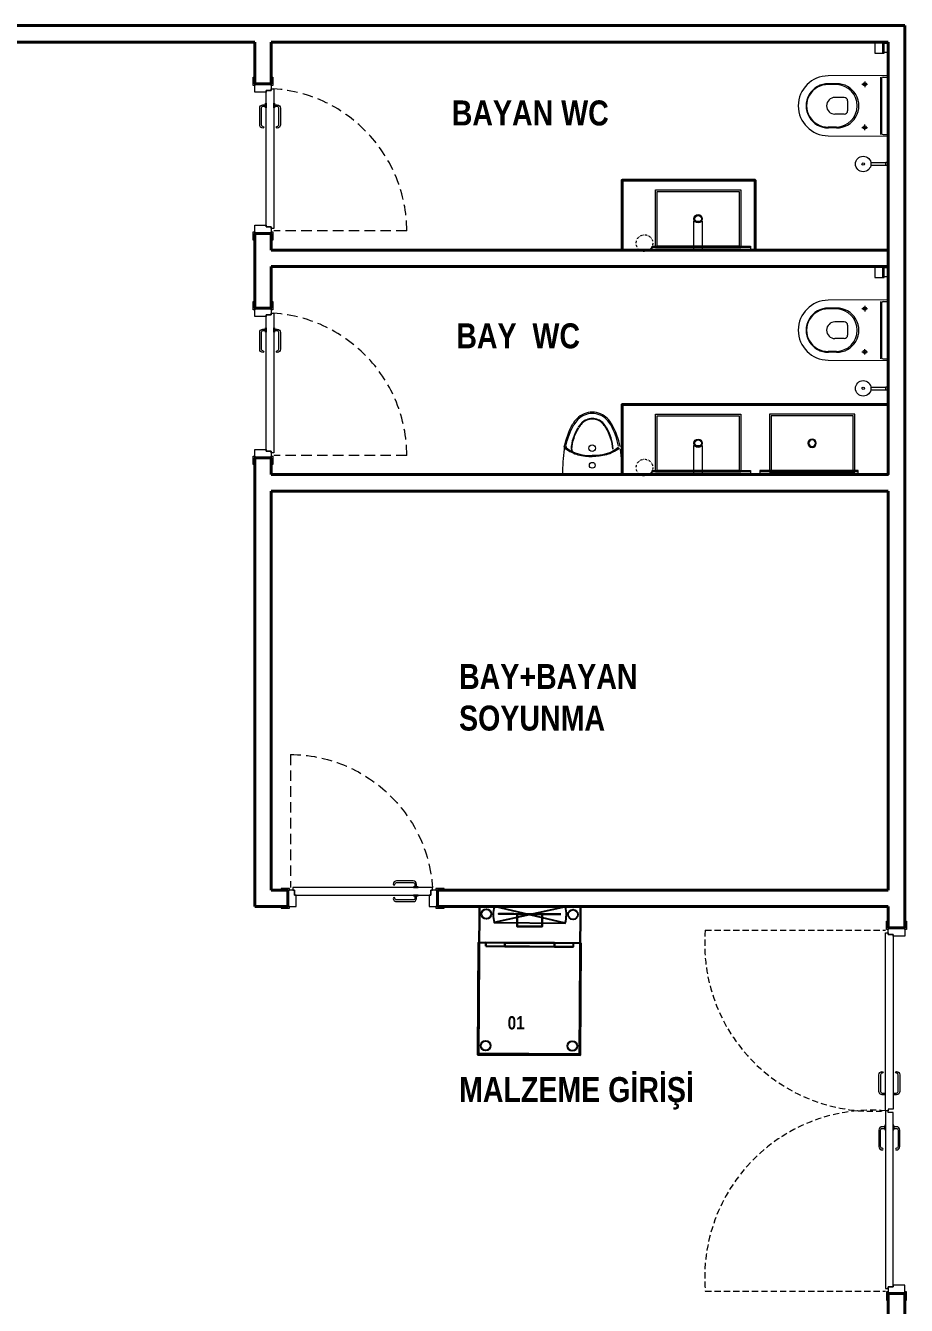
# Model space of a CAD drawing. Header units: centimetres. Extents: x 10321 to 11473, y 9141 to 13369.
# Drawn here: x 10944 to 11473, y 12599 to 13369 of the extents above; entities that cross this region are included whole.
import ezdxf

# ---------------------------------------------------------------- set-up
doc = ezdxf.new("R2010")
doc.units = ezdxf.units.CM
for name, pattern in [('DASHDOT', [25.4, 12.7, -6.35, 0, -6.35]), ('DASHED2', [9.525, 6.35, -3.175]), ('HIDDEN', [0.375, 0.25, -0.125])]:
    doc.linetypes.add(name, pattern=pattern)
for name, color, linetype in [('200-EquipBorder-2d', 9, 'Continuous'), ('200-EquipInternal-2d', 252, 'Continuous'), ('200-EquipSteel-3d', 9, 'Continuous')]:
    doc.layers.add(name, color=color, linetype=linetype)
doc.layers.add('200-InsPoint-3D', color=3, linetype='Continuous', plot=False)
for name, color, linetype, lineweight in [('A_frame', 167, 'Continuous', 9), ('A_frame-glass', 151, 'Continuous', 5), ('A_furn-wet', 113, 'Continuous', 9), ('A_strc-prf', 115, 'Continuous', 9), ('A_text', 7, 'Continuous', 9), ('DUVAR', 1, 'Continuous', 40)]:
    doc.layers.add(name, color=color, linetype=linetype, lineweight=lineweight)
doc.styles.add('GZP', font='ARIALN.TTF')
doc.styles.get("Standard").update_dxf_attribs({"font": 'arial.ttf'})

# ---------------------------------------------------------------- blocks, each defined once
blk = doc.blocks.new('WE2')
at = {"layer": 'A_strc-prf', "linetype": 'DASHED2', "elevation": 0}
blk.add_lwpolyline([(-2278.77, 19384.01, -0.392696), (-2193.23, 19464.02), (-2193.23, 19384.01)], format="xyb", dxfattribs=at)
blk.add_lwpolyline([(-2278.77, 19384.01, -0.392696), (-2193.23, 19464.02), (-2193.23, 19384.01)], format="xyb", dxfattribs=at)
at = {"layer": 'A_strc-prf', "elevation": 0}
for points in [[(-2267.15, 19388.01), (-2257.15, 19388.01, -0.414214), (-2255.15, 19386.01, -0.91685), (-2256.15, 19386.01, 0.414214), (-2257.15, 19387.01), (-2267.15, 19387.01, 0.414214), (-2268.15, 19386.01), (-2268.15, 19384.51), (-2269.15, 19384.51), (-2269.15, 19386.01, -0.414214)], [(-2267.15, 19388.01), (-2257.15, 19388.01, -0.414214), (-2255.15, 19386.01, -0.91685), (-2256.15, 19386.01, 0.414214), (-2257.15, 19387.01), (-2267.15, 19387.01, 0.414214), (-2268.15, 19386.01), (-2268.15, 19384.51), (-2269.15, 19384.51), (-2269.15, 19386.01, -0.414214)], [(-2269.15, 19377.51), (-2269.15, 19379.01), (-2268.15, 19379.01), (-2268.15, 19377.51, 0.414214), (-2267.15, 19376.51), (-2257.15, 19376.51, 0.414214), (-2256.15, 19377.51, -0.91685), (-2255.15, 19377.51, -0.414214), (-2257.15, 19375.51), (-2267.15, 19375.51, -0.414214)], [(-2269.15, 19377.51), (-2269.15, 19379.01), (-2268.15, 19379.01), (-2268.15, 19377.51, 0.414214), (-2267.15, 19376.51), (-2257.15, 19376.51, 0.414214), (-2256.15, 19377.51, -0.91685), (-2255.15, 19377.51, -0.414214), (-2257.15, 19375.51), (-2267.15, 19375.51, -0.414214)]]:
    blk.add_lwpolyline(points, format="xyb", close=True, dxfattribs=at)
for points in [[(-2285.77, 19383.51), (-2280.77, 19383.51), (-2280.77, 19382.51), (-2281.77, 19382.51), (-2285.77, 19382.51)], [(-2285.77, 19383.51), (-2280.77, 19383.51), (-2280.77, 19382.51), (-2281.77, 19382.51), (-2285.77, 19382.51)], [(-2281.77, 19382.51), (-2277.77, 19382.51), (-2277.77, 19379.51), (-2276.77, 19379.51), (-2276.77, 19372.51), (-2281.77, 19372.51)], [(-2281.77, 19382.51), (-2277.77, 19382.51), (-2277.77, 19379.51), (-2276.77, 19379.51), (-2276.77, 19372.51), (-2281.77, 19372.51)], [(-2277.77, 19382.51), (-2278.77, 19382.51), (-2278.77, 19384.01), (-2194.77, 19384.01), (-2194.77, 19382.51), (-2195.77, 19382.51), (-2195.77, 19379.51), (-2196.77, 19379.51), (-2277.77, 19379.51)], [(-2277.77, 19382.51), (-2278.77, 19382.51), (-2278.77, 19384.01), (-2194.77, 19384.01), (-2194.77, 19382.51), (-2195.77, 19382.51), (-2195.77, 19379.51), (-2196.77, 19379.51), (-2277.77, 19379.51)], [(-2270.03, 19384.51), (-2267.28, 19384.51), (-2267.28, 19384.01), (-2270.03, 19384.01)], [(-2270.03, 19384.51), (-2267.28, 19384.51), (-2267.28, 19384.01), (-2270.03, 19384.01)], [(-2270.03, 19379.51), (-2267.28, 19379.51), (-2267.28, 19379.01), (-2270.03, 19379.01)], [(-2270.03, 19379.51), (-2267.28, 19379.51), (-2267.28, 19379.01), (-2270.03, 19379.01)], [(-2196.77, 19379.51), (-2195.77, 19379.51), (-2195.77, 19382.51), (-2191.77, 19382.51), (-2191.77, 19372.51), (-2196.77, 19372.51)], [(-2196.77, 19379.51), (-2195.77, 19379.51), (-2195.77, 19382.51), (-2191.77, 19382.51), (-2191.77, 19372.51), (-2196.77, 19372.51)], [(-2192.77, 19383.51), (-2187.77, 19383.51), (-2187.77, 19382.51), (-2191.77, 19382.51), (-2192.77, 19382.51)], [(-2192.77, 19383.51), (-2187.77, 19383.51), (-2187.77, 19382.51), (-2191.77, 19382.51), (-2192.77, 19382.51)], [(-2285.77, 19372.51), (-2281.77, 19372.51), (-2280.77, 19372.51), (-2280.77, 19371.51), (-2285.77, 19371.51)], [(-2285.77, 19372.51), (-2281.77, 19372.51), (-2280.77, 19372.51), (-2280.77, 19371.51), (-2285.77, 19371.51)], [(-2192.77, 19372.51), (-2191.77, 19372.51), (-2187.77, 19372.51), (-2187.77, 19371.51), (-2192.77, 19371.51)], [(-2192.77, 19372.51), (-2191.77, 19372.51), (-2187.77, 19372.51), (-2187.77, 19371.51), (-2192.77, 19371.51)]]:
    blk.add_lwpolyline(points, close=True, dxfattribs=at)
blk = doc.blocks.new('WE33')
at = {"layer": 'A_frame', "elevation": 0}
for points in [[(-1385.67, 18233.52), (-1386.67, 18233.52), (-1390.67, 18233.52), (-1390.67, 18234.52), (-1385.67, 18234.52)], [(-1381.67, 18226.52), (-1382.67, 18226.52), (-1382.67, 18223.52), (-1386.67, 18223.52), (-1386.67, 18233.52), (-1381.67, 18233.52)], [(-1171.67, 18226.52), (-1170.67, 18226.52), (-1170.67, 18223.52), (-1166.67, 18223.52), (-1166.67, 18233.52), (-1171.67, 18233.52)], [(-1167.67, 18233.52), (-1166.67, 18233.52), (-1162.67, 18233.52), (-1162.67, 18234.52), (-1167.67, 18234.52)], [(-1385.67, 18222.52), (-1390.67, 18222.52), (-1390.67, 18223.52), (-1386.67, 18223.52), (-1385.67, 18223.52)], [(-1277.67, 18223.52), (-1276.67, 18223.52), (-1276.67, 18222.02), (-1383.67, 18222.02), (-1383.67, 18223.52), (-1382.67, 18223.52), (-1382.67, 18226.52), (-1381.67, 18226.52), (-1277.67, 18226.52)], [(-1275.67, 18223.52), (-1276.67, 18223.52), (-1276.67, 18222.02), (-1169.67, 18222.02), (-1169.67, 18223.52), (-1170.67, 18223.52), (-1170.67, 18226.52), (-1171.67, 18226.52), (-1275.67, 18226.52)], [(-1267.93, 18226.52), (-1265.18, 18226.52), (-1265.18, 18227.02), (-1267.93, 18227.02)], [(-1167.67, 18222.52), (-1162.67, 18222.52), (-1162.67, 18223.52), (-1166.67, 18223.52), (-1167.67, 18223.52)], [(-1267.93, 18221.52), (-1265.18, 18221.52), (-1265.18, 18222.02), (-1267.93, 18222.02)]]:
    blk.add_lwpolyline(points, close=True, dxfattribs=at)
for points in [[(-1286.29, 18228.52), (-1286.29, 18227.02), (-1287.29, 18227.02), (-1287.29, 18228.52, 0.414214), (-1288.29, 18229.52), (-1298.29, 18229.52, 0.414214), (-1299.29, 18228.52, -0.91685), (-1300.29, 18228.52, -0.414214), (-1298.29, 18230.52), (-1288.29, 18230.52, -0.414214)], [(-1267.05, 18228.52), (-1267.05, 18227.02), (-1266.05, 18227.02), (-1266.05, 18228.52, -0.414214), (-1265.05, 18229.52), (-1255.05, 18229.52, -0.414214), (-1254.05, 18228.52, 0.91685), (-1253.05, 18228.52, 0.414214), (-1255.05, 18230.52), (-1265.05, 18230.52, 0.414214)], [(-1288.29, 18218.02), (-1298.29, 18218.02, -0.414214), (-1300.29, 18220.02, -0.91685), (-1299.29, 18220.02, 0.414214), (-1298.29, 18219.02), (-1288.29, 18219.02, 0.414214), (-1287.29, 18220.02), (-1287.29, 18221.52), (-1286.29, 18221.52), (-1286.29, 18220.02, -0.414214)], [(-1265.05, 18218.02), (-1255.05, 18218.02, 0.414214), (-1253.05, 18220.02, 0.91685), (-1254.05, 18220.02, -0.414214), (-1255.05, 18219.02), (-1265.05, 18219.02, -0.414214), (-1266.05, 18220.02), (-1266.05, 18221.52), (-1267.05, 18221.52), (-1267.05, 18220.02, 0.414214)]]:
    blk.add_lwpolyline(points, format="xyb", close=True, dxfattribs=at)
at = {"layer": 'A_frame', "linetype": 'HIDDEN', "ltscale": 15, "elevation": 0}
for points in [[(-1276.67, 18222.02, -0.462383), (-1385.21, 18113.52), (-1385.21, 18222.02)], [(-1276.67, 18222.02, 0.462383), (-1168.13, 18113.52), (-1168.13, 18222.02)]]:
    blk.add_lwpolyline(points, format="xyb", dxfattribs=at)
blk = doc.blocks.new('klozet takım')
at = {"layer": 'A_furn-wet'}
for p, q in [((269757.25, 76382.19), (269759.25, 76382.19)), ((269757.25, 76376.69), (269759.25, 76376.69)), ((269759.65, 76378.99, 0), (269759.65, 76378.99, 0)), ((269728.58, 76357.21, 0), (269723.63, 76357.21, 0)), ((269728.58, 76357.71, 0), (269723.83, 76357.71, 0)), ((269755.13, 76361.71, 0), (269755.13, 76327.18, 0)), ((269755.63, 76360.71, 0), (269755.63, 76328.18, 0)), ((269756.63, 76361.71, 0), (269759.63, 76361.71, 0)), ((269733.3, 76349.44, 0), (269727.69, 76349.44, 0)), ((269722.69, 76344.44, 0), (269722.69, 76344.44, 0)), ((269735.3, 76347.44, 0), (269735.3, 76341.44, 0)), ((269733.3, 76339.44, 0), (269727.69, 76339.44, 0)), ((269728.58, 76331.68, 0), (269723.63, 76331.68, 0)), ((269728.58, 76331.18, 0), (269723.83, 76331.18, 0)), ((269756.63, 76327.18, 0), (269759.63, 76327.18, 0)), ((269749.23, 76310.24), (269758.25, 76310.24)), ((269749.29, 76308.64), (269758.25, 76308.64))]:
    blk.add_line(p, q, dxfattribs=at)
at = {"layer": 'A_furn-wet', "ltscale": 30}
for p, q in [((269743.93, 76357.44, 0), (269747.33, 76357.44, 0)), ((269745.63, 76359.14, 0), (269745.63, 76355.74, 0)), ((269745.63, 76329.74, 0), (269745.63, 76333.14, 0)), ((269743.93, 76331.44, 0), (269747.33, 76331.44, 0))]:
    blk.add_line(p, q, dxfattribs=at)
at = {"layer": 'A_furn-wet'}
for points in [[(269751.75, 76376.19), (269757.25, 76376.19), (269757.25, 76382.69), (269751.75, 76382.69)], [(269759.25, 76376.19), (269759.65, 76376.19), (269759.65, 76382.69), (269759.25, 76382.69)], [(269759.65, 76308.44), (269758.25, 76308.44), (269758.25, 76310.44), (269759.65, 76310.44)]]:
    blk.add_lwpolyline(points, close=True, dxfattribs=at)
at = {"layer": 'A_furn-wet', "elevation": 0}
blk.add_lwpolyline([(269756.55, 76376.19), (269756.55, 76382.69)], dxfattribs=at)
at = {"layer": 'A_furn-wet'}
for points in [[(269757.25, 76376.19), (269757.25, 76382.69)], [(269759.25, 76376.19), (269759.25, 76382.69)]]:
    blk.add_lwpolyline(points, dxfattribs=at)
at = {"layer": 'A_furn-wet', "elevation": 0}
blk.add_lwpolyline([(269759.63, 76362, 0.41586), (269758.93, 76362.7), (269723.63, 76362.44, 1), (269723.63, 76326.44), (269758.93, 76326.19, 0.41586), (269759.63, 76326.89)], format="xyb", close=True, dxfattribs=at)
at = {"layer": 'A_furn-wet'}
for centre, radius in [((269745.63, 76357.44, 0), 1), ((269745.63, 76331.44, 0), 1), ((269744.67, 76309.44), 4.66), ((269744.69, 76309.44), 0.756)]:
    blk.add_circle(centre, radius, dxfattribs=at)
for centre, radius, start, end in [((269723.59, 76344.44, 0), 13.27, 88.98526, 271.01474), ((269723.39, 76344.44, 0), 12.77, 88.94587, 271.05413), ((269728.82, 76344.44, 0), 13.27, 268.98526, 91.01474), ((269728.32, 76344.44, 0), 12.77, 271.19291, 88.80709), ((269756.63, 76360.71, 0), 1, 90, 180), ((269727.69, 76344.44, 0), 5, 90, 180), ((269733.3, 76347.44, 0), 2, 0, 90), ((269727.69, 76344.44, 0), 5, 180, 270), ((269733.3, 76341.44, 0), 2, 270, 0), ((269756.63, 76328.18, 0), 1, 180, 270)]:
    blk.add_arc(centre, radius, start, end, dxfattribs=at)
blk = doc.blocks.new('lavabo3')
for points in [[(-53.4, -1.74), (-18.5, -1.74), (-18.5, -53.14), (-53.4, -53.14)], [(-52.4, -2.74), (-19.5, -2.74), (-19.5, -52.14), (-52.4, -52.14)]]:
    blk.add_lwpolyline(points, close=True)
for radius in [2.5, 2]:
    blk.add_circle((-35.95, -27.44), radius)
blk = doc.blocks.new('A$C0D18546B')
at = {"layer": '200-EquipBorder-2d', "color": 4, "elevation": 7.5}
blk.add_lwpolyline([(82.2, 119), (1.2, 119.5), (0.5, 1.5), (81.5, 1)], close=True, dxfattribs=at)
at = {"layer": '200-EquipInternal-2d', "color": 251, "elevation": 7.5}
blk.add_lwpolyline([(70.1, 106.1, 0.128902), (70.2, 119.1), (13.1, 106.4), (70.1, 106.1), (13.2, 119.4, 0.128902), (13.1, 106.4, 0.105835)], format="xyb", dxfattribs=at)
at = {"layer": '200-EquipSteel-3d', "color": 251, "extrusion": (-0.005641, -0.999984, 0)}
for p, q in [((41.6, 103.2, 144.1), (46.5, 103.2, 164.2)), ((6.5, 87.4, 32.5), (6.5, 90.4, 32.5)), ((6.5, 90.4, 32.5), (21.5, 90.3, 82.5)), ((76.5, 87, 32.5), (6.5, 87.4, 32.5)), ((6.5, 87.4, 32.5), (21.5, 87.3, 82.5)), ((21.5, 90.3, 82.5), (61.5, 90.1, 82.5)), ((21.5, 87.3, 82.5), (61.5, 87.1, 82.5)), ((61.5, 90.1, 82.5), (76.5, 90, 32.5)), ((61.5, 87.1, 82.5), (76.5, 87, 32.5)), ((76.5, 90, 32.5), (76.5, 87, 32.5))]:
    blk.add_line(p, q, dxfattribs=at)
at = {"layer": '200-EquipSteel-3d', "color": 251, "extrusion": (0.999984, -0.005641, 0)}
for p, q in [((21.5, 90.3, 82.5), (21.5, 87.3, 82.5)), ((61.5, 90.1, 82.5), (61.5, 87.1, 82.5))]:
    blk.add_line(p, q, dxfattribs=at)
at = {"layer": '200-EquipSteel-3d', "color": 251}
for centre in [(6.8, 113.3, 7.5), (76.3, 112.9, 7.5)]:
    blk.add_circle(centre, 3.92, dxfattribs=at)
at = {"layer": '200-EquipSteel-3d', "color": 251, "extrusion": (-0.005641, -0.999984, 0)}
for radius in [25, 23]:
    blk.add_circle((41, 144.1, -113.5), radius, dxfattribs=at)
at = {"layer": '200-EquipSteel-3d'}
for centre in [(6.2, 7.8, 7.5), (75.7, 7.5, 7.5)]:
    blk.add_circle(centre, 3.92, dxfattribs=at)
at = {"layer": '200-EquipSteel-3d', "color": 251}
for points in [[(6.5, 87.4, 32.5), (21.5, 87.3, 82.5), (21.5, 90.3, 82.5), (6.5, 90.4, 32.5)], [(76.5, 90, 32.5), (61.5, 90.1, 82.5), (21.5, 90.3, 82.5), (6.5, 90.4, 32.5)], [(6.5, 87.4, 32.5), (21.5, 87.3, 82.5), (61.5, 87.1, 82.5), (76.5, 87, 32.5)], [(61.5, 90.1, 82.5), (21.5, 90.3, 82.5), (21.5, 87.3, 82.5), (61.5, 87.1, 82.5)], [(61.5, 87.1, 82.5), (61.5, 90.1, 82.5), (76.5, 90, 32.5), (76.5, 87, 32.5)]]:
    blk.add_3dface(points, dxfattribs=at)
at = {"layer": '200-InsPoint-3D', "color": 4}
blk.add_point((1.2, 119.5, 7.5), dxfattribs=at)
blk.add_point((1.2, 119.5, 7.5), dxfattribs=at)
at = {"layer": '200-InsPoint-3D'}
for p in [(82.2, 119, 7.5), (82.2, 119, 7.5), (0.5, 1.5, 7.5), (0.5, 1.5, 7.5), (81.5, 1, 7.5), (81.5, 1, 7.5)]:
    blk.add_point(p, dxfattribs=at)
at = {"layer": '200-InsPoint-3D', "color": 4}
blk.add_attdef('DISTANG', (1.2, 119.5, 7.5), '', height=0.1, rotation=359.6768, dxfattribs=at)
at = {"layer": '200-EquipSteel-3d', "color": 4}
mesh = blk.add_polymesh((6, 3), dxfattribs=at)
for k, corner in enumerate([(81.5, 1, 27.5), (81.5, 1, 12.5), (81.5, 1, 12.5), (0.5, 1.5, 27.5), (0.5, 1.5, 12.5), (0.5, 1.5, 12.5), (1.2, 119.5, 27.5), (1.2, 119.5, 12.5), (0.5, 1.5, 12.5), (82.2, 119, 27.5), (82.2, 119, 12.5), (81.5, 1, 12.5), (82.2, 119, 27.5), (82.2, 119, 27.5), (81.5, 1, 27.5), (1.2, 119.5, 27.5), (1.2, 119.5, 27.5), (0.5, 1.5, 27.5)]):
    mesh.set_mesh_vertex(divmod(k, 3), corner)
at = {"layer": '200-EquipSteel-3d', "color": 251}
mesh = blk.add_polymesh((6, 3), dxfattribs=at)
for k, corner in enumerate([(31.6, 103.3, 119.1), (31.6, 103.3, 27.5), (31.6, 103.3, 27.5), (31.6, 113.3, 119.1), (31.6, 113.3, 27.5), (31.6, 113.3, 27.5), (51.6, 113.2, 119.1), (51.6, 113.2, 27.5), (31.6, 113.3, 27.5), (51.6, 103.2, 119.1), (51.6, 103.2, 27.5), (31.6, 103.3, 27.5), (51.6, 103.2, 119.1), (51.6, 103.2, 119.1), (31.6, 103.3, 119.1), (51.6, 113.2, 119.1), (51.6, 113.2, 119.1), (31.6, 113.3, 119.1)]):
    mesh.set_mesh_vertex(divmod(k, 3), corner)
mesh = blk.add_polymesh((6, 3), dxfattribs=at)
for k, corner in enumerate([(82, 0, 32.5), (82, 0, 27.5), (82, 0, 27.5), (0, 0.5, 32.5), (0, 0.5, 27.5), (0, 0.5, 27.5), (0.5, 90.5, 32.5), (0.5, 90.5, 27.5), (0, 0.5, 27.5), (82.5, 90, 32.5), (82.5, 90, 27.5), (82, 0, 27.5), (82.5, 90, 32.5), (82.5, 90, 32.5), (82, 0, 32.5), (0.5, 90.5, 32.5), (0.5, 90.5, 32.5), (0, 0.5, 32.5)]):
    mesh.set_mesh_vertex(divmod(k, 3), corner)

msp = doc.modelspace()

# ---------------------------------------------------------------- linework, layer by layer
at = {"layer": 'A_frame-glass', "elevation": 0}
for points in [[(11320.49, 13235.41), (11320.49, 13236.01), (11379.64, 13236.01), (11379.64, 13235.41)], [(11320.5, 13233.61), (11320.5, 13235.41), (11379.64, 13235.41), (11379.64, 13233.61)], [(11320.49, 13100.41), (11320.49, 13101.01), (11379.64, 13101.01), (11379.64, 13100.41)], [(11320.5, 13098.61), (11320.5, 13100.41), (11379.64, 13100.41), (11379.64, 13098.61)], [(11444.49, 13100.41), (11444.49, 13101.01), (11385.34, 13101.01), (11385.34, 13100.41)], [(11444.48, 13098.61), (11444.48, 13100.41), (11385.34, 13100.41), (11385.34, 13098.61)]]:
    msp.add_lwpolyline(points, close=True, dxfattribs=at)
at = {"layer": 'A_furn-wet'}
for points in [[(11345.69, 13233.61), (11345.69, 13251.03), (11350.69, 13251.03), (11350.69, 13233.61)], [(11345.69, 13098.61), (11345.69, 13116.03), (11350.69, 13116.03), (11350.69, 13098.61)]]:
    msp.add_lwpolyline(points, dxfattribs=at)
at = {"layer": 'A_furn-wet', "linetype": 'DASHDOT', "lineweight": 0, "ltscale": 0.1}
for centre in [(11315.95, 13237.75), (11315.95, 13102.75)]:
    msp.add_circle(centre, 5, dxfattribs=at)
at = {"layer": 'A_strc-prf'}
for p, q in [((11462.49, 13140.6), (11302.49, 13140.6)), ((11462.49, 13098.61), (11302.49, 13098.61))]:
    msp.add_line(p, q, dxfattribs=at)
for points in [[(11267.74, 13115.34, -0.073649), (11272.77, 13128.81)], [(11268.74, 13115.54, -0.081899), (11273.47, 13128.42)], [(11271.97, 13113.78, -0.12629), (11276.08, 13126.94)], [(11272.17, 13113.71, -0.112535), (11276.43, 13126.74)], [(11296.93, 13113.71, 0.112535), (11292.67, 13126.74)], [(11297.13, 13113.78, 0.12629), (11293.01, 13126.94)], [(11300.36, 13115.54, 0.081899), (11295.62, 13128.42)], [(11301.36, 13115.34, 0.073649), (11296.32, 13128.81)]]:
    msp.add_lwpolyline(points, format="xyb", dxfattribs=at)
msp.add_lwpolyline([(11267.71, 13115.16), (11267.64, 13113.89)], dxfattribs=at)
for centre, radius in [((11284.55, 13114.42), 1.99), ((11284.55, 13104.11), 1.75)]:
    msp.add_circle(centre, radius, dxfattribs=at)
for centre, radius, start, end in [((11284.63, 13122.99), 13.08, 90.36617, 135.00612), ((11284.63, 13122.99), 12.28, 90.36617, 135.00612), ((11284.47, 13122.99), 12.28, 44.99388, 89.63383), ((11284.47, 13122.99), 13.08, 44.99388, 89.63383), ((11285.86, 13121.56), 14.96, 134.47399, 151.04509), ((11285.86, 13121.56), 14.16, 134.47399, 151.04509), ((11285.86, 13121.56), 11.16, 134.47399, 151.04509), ((11285.86, 13121.56), 10.76, 134.47399, 151.04509), ((11284.63, 13122.99), 9.28, 90.36617, 135.00612), ((11284.63, 13122.99), 8.88, 90.36617, 135.00612), ((11284.47, 13122.99), 9.28, 44.99388, 89.63383), ((11284.47, 13122.99), 8.88, 44.99388, 89.63383), ((11283.23, 13121.56), 10.76, 28.95491, 45.52601), ((11283.23, 13121.56), 11.16, 28.95491, 45.52601), ((11283.23, 13121.56), 14.16, 28.95491, 45.52601), ((11283.23, 13121.56), 14.96, 28.95491, 45.52601), ((11386.02, 13098.22), 119.41, 172.45914, 179.81412), ((11268.04, 13113.84), 0.4, 57.93564, 172.45914), ((11268.29, 13114.32), 0.628, 50.90267, 179.59525), ((11268.91, 13115.09), 1.2, 167.91447, 176.6679), ((11269.91, 13115.37), 1.18, 171.75546, 222.49082), ((11273.84, 13113.86), 1.88, 182.34581, 243.65748), ((11273.97, 13113.7), 1.8, 180.03365, 237.77993), ((11183.08, 13098.22), 119.41, 0.18588, 7.54086)]:
    msp.add_arc(centre, radius, start, end, dxfattribs=at)
for points, knots in [([(11268.25, 13114.18), (11269.53, 13113.41), (11271.98, 13111.93), (11276.03, 13110.18), (11280.27, 13109.57), (11283.16, 13109.43), (11284.54, 13109.45), (11284.55, 13109.45)], [0, 0, 0, 0, 44.770231, 86.089894, 131.225993, 172.298471, 172.656643, 172.656643, 172.656643, 172.656643]), ([(11268.69, 13114.81), (11270.02, 13113.9), (11273.01, 13111.86), (11278.42, 13110.28), (11282.44, 13109.91), (11284.47, 13109.94), (11284.55, 13109.94)], [0, 0, 0, 0, 48.24184, 107.869425, 166.582876, 168.845838, 168.845838, 168.845838, 168.845838]), ([(11300.41, 13114.81), (11299.08, 13113.9), (11296.09, 13111.86), (11290.68, 13110.28), (11286.65, 13109.91), (11284.62, 13109.94), (11284.55, 13109.94)], [0, 0, 0, 0, 48.24184, 107.869425, 166.582876, 168.845838, 168.845838, 168.845838, 168.845838]), ([(11300.85, 13114.18), (11299.57, 13113.41), (11297.11, 13111.93), (11293.06, 13110.18), (11288.83, 13109.57), (11285.94, 13109.43), (11284.56, 13109.45), (11284.55, 13109.45)], [0, 0, 0, 0, 44.770231, 86.089894, 131.225993, 172.298471, 172.656643, 172.656643, 172.656643, 172.656643])]:
    msp.add_open_spline(points, degree=3, knots=knots, dxfattribs=at)
at = {"layer": 'DUVAR', "color": 5}
for p, q in [((10321.49, 13368.61), (11472.49, 13368.61)), ((11472.49, 13368.61), (11472.49, 12838.61)), ((10841.49, 13358.61), (11081.49, 13358.61)), ((11081.49, 13358.61), (11081.49, 13333.61)), ((11091.49, 13358.61), (11091.49, 13333.61)), ((11091.49, 13358.61), (11462.49, 13358.61)), ((11462.49, 13358.61), (11462.49, 13098.61)), ((11091.49, 13333.61), (11081.49, 13333.61)), ((11091.49, 13243.61), (11081.49, 13243.61)), ((11081.49, 13243.61), (11081.49, 13198.61)), ((11091.49, 13233.61), (11091.49, 13243.61)), ((11091.49, 13243.61), (11091.49, 13233.61)), ((11091.49, 13233.61), (11462.49, 13233.61)), ((11091.49, 13223.61), (11462.49, 13223.61)), ((11091.49, 13223.61), (11091.49, 13198.61)), ((11091.49, 13198.61), (11081.49, 13198.61)), ((11091.49, 13108.61), (11081.49, 13108.61)), ((11081.49, 13108.61), (11081.49, 12838.61)), ((11091.49, 13098.61), (11091.49, 13108.61)), ((11091.49, 13108.61), (11091.49, 13098.61)), ((11091.49, 13098.61), (11462.49, 13098.61)), ((11302.49, 13098.61), (11266.61, 13098.61)), ((11091.49, 13088.61), (11462.49, 13088.61)), ((11091.49, 13088.61), (11091.49, 12848.61)), ((11462.49, 13088.61), (11462.49, 12848.61)), ((11091.49, 12848.61), (11101.49, 12848.61)), ((11091.49, 12848.61), (11101.49, 12848.61)), ((11101.49, 12848.61), (11101.49, 12838.61)), ((11191.49, 12848.61), (11191.49, 12838.61)), ((11191.49, 12848.61), (11462.49, 12848.61)), ((11472.49, 12848.61), (11472.49, 12825.86)), ((11081.49, 12838.61), (11101.49, 12838.61)), ((11081.49, 12838.61), (11101.49, 12838.61)), ((11191.49, 12838.61), (11462.49, 12838.61)), ((11191.49, 12838.61), (11462.49, 12838.61)), ((11462.49, 12838.61), (11462.49, 12825.86)), ((11462.49, 12825.86), (11472.49, 12825.86)), ((11462.49, 12605.86), (11472.49, 12605.86)), ((11462.49, 12605.86), (11462.49, 12593.11)), ((11472.49, 12605.86), (11472.49, 11201.11))]:
    msp.add_line(p, q, dxfattribs=at)
for points in [[(11302.49, 13233.61), (11302.49, 13275.6), (11382.49, 13275.6), (11382.49, 13233.61)], [(11302.49, 13098.61), (11302.49, 13140.6), (11462.49, 13140.6), (11462.49, 13098.61)]]:
    msp.add_lwpolyline(points, close=True, dxfattribs=at)

# ---------------------------------------------------------------- block references
at = {"linetype": 'Continuous', "xscale": 0.75, "yscale": 0.75, "zscale": 0.75}
msp.add_blockref('A$C0D18546B', (11215.74, 12749.19, -5.62), dxfattribs=at).add_auto_attribs({'DISTANG': '1438.053267457665^I4.997882194670638'})
at = {"layer": 'A_furn-wet', "rotation": 90}
for p in [(11320.75, 13288.36), (11320.75, 13153.36)]:
    msp.add_blockref('lavabo3', p, dxfattribs=at)
at = {"layer": 'A_furn-wet', "xscale": -1, "rotation": 270}
msp.add_blockref('lavabo3', (11444.23, 13153.36), dxfattribs=at)
at = {"layer": 'A_strc-prf'}
for p in [(-258297.16, -63024.08), (-258297.16, -63159.08)]:
    msp.add_blockref('klozet takım', p, dxfattribs=at)
at = {"layer": 'DUVAR', "color": 5, "rotation": 270}
for name, p in [('WE2', (-8291.02, 11051.84, 0)), ('WE2', (-8291.02, 10916.84, 0)), ('WE33', (-6761.03, 11439.19, 0))]:
    msp.add_blockref(name, p, dxfattribs=at)
at = {"layer": 'DUVAR', "color": 5, "xscale": -1}
msp.add_blockref('WE2', (8909.72, -6533.9, 0), dxfattribs=at)

# ---------------------------------------------------------------- texts
at = {"layer": 'A_text', "attachment_point": 1, "style": 'GZP'}
for s, insert, char_height in [('{\\fArial Narrow|b1|i0|c162|p34;BAYAN WC}', (11200.02, 13323.56), 15), ('{\\fArial Narrow|b1|i0|c162|p34;BAY  WC}', (11202.76, 13189.48), 15), ('{\\fArial Narrow|b1|i0|c162|p34;BAY+BAYAN SOYUNMA}', (11204.42, 12984.55), 15), ('{\\fArial Narrow|b1|i0|c162|p34;01}', (11233.65, 12772.74), 8), ('{\\fArial Narrow|b1|i0|c162|p34;MALZEME GİRİŞİ}', (11204.42, 12736.07), 15)]:
    msp.add_mtext_dynamic_manual_height_columns(s, width=187.0193, gutter_width=12.5, heights=[0], dxfattribs=dict(at, insert=insert, char_height=char_height))

doc.saveas('drawing.dxf')
